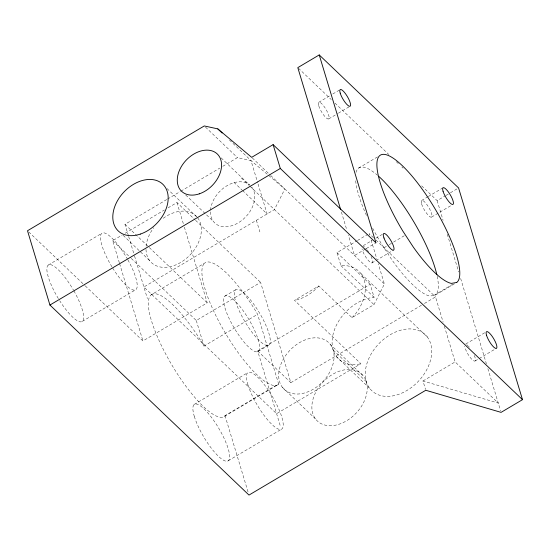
<?xml version="1.0" encoding="UTF-8"?>
<svg xmlns="http://www.w3.org/2000/svg" width="550" height="550" viewBox="0 0 550 550"><rect width="100%" height="100%" fill="white"/><g stroke="black" fill="none" stroke-linecap="round" stroke-linejoin="round"><path stroke-width="0.41" stroke-dasharray="2.75 2.06" d="M229.474 140.03L250.979 160.559L284.852 189.014L274.436 209.598L143.894 286.99L276.602 413.676L360.882 363.715L294.525 300.369L318.808 285.972L351.986 317.646L373.973 304.611L384.388 284.027L378.242 263.677M224.682 416.268L225.012 415.628L278.589 383.866L257.593 314.318L256.451 312.276A71.012 18.686 59.3 0 0 204.834 263.01L151.264 294.772A71.012 18.686 59.3 0 0 173.071 366.994A71.012 18.686 59.3 0 0 224.682 416.268L278.259 384.505L278.589 383.866M318.808 285.972C312.455 293.012 303.916 298.588 294.525 300.369M351.986 317.646L355.493 313.906A38.734 27.259 -46.3 0 0 340.924 265.657L336.992 252.636L356.73 240.934M318.752 102.307L329.835 95.734M332.791 93.981L340.182 89.602M48.235 265.072L101.812 233.31M128.411 235.709L124.967 224.311L166.877 199.464M167.613 199.031L180.111 191.62M180.847 191.187L219.814 168.08M222.757 166.341L237.456 157.623L250.979 160.559L257.675 182.738M119.364 262.859L112.661 240.666L122.272 234.974M125.228 233.221L164.388 209.997M168.087 207.811L176.956 202.551L194.92 219.704M328.762 118.876L337.631 113.616M338.374 113.176L350.192 106.171M82.28 321.399L135.85 289.637M358.531 168.135L377.747 156.75M85.222 285.856L142.938 340.952L207.233 302.837L183.899 225.569M224.861 296.141L235.572 289.788M131.244 258.404L196.288 320.499L260.583 282.384L290.861 382.669L421.486 305.222M421.603 200.489L427.515 196.982M428.257 196.542L443.032 187.784M357.459 240.501L367.689 234.438M421.664 185.873L437.147 200.654L445.28 195.834M446.016 195.401L449.714 193.208M450.45 192.768L457.841 188.389M363.268 245.664L372.13 240.405M375.829 238.219L383.955 233.399M365.612 248.951L354.53 255.523L348.336 235.008M366.348 248.511L375.959 242.818M151.264 294.772A71.012 18.686 59.3 0 1 202.874 344.039L204.016 346.081L257.593 314.318M431.619 217.058L452.306 204.786M384.01 247.754L388.444 245.128M389.187 244.688L392.879 242.495M393.621 242.055L405.439 235.049M371.903 262.941L393.332 250.236M280.108 425.281L257.682 350.996L370.171 284.309L374.103 297.323A38.734 27.259 -46.3 0 0 333.272 333.554A38.734 27.259 -46.3 0 0 356.524 364.629L360.882 363.715M258.232 351.368L268.95 345.015M194.219 404.422L247.796 372.659M433.922 295.398L452.396 284.446M372.68 228.257A74.243 19.532 59.3 0 0 381.329 243.643L391.793 259.676A74.243 19.532 59.3 0 0 429.949 296.099L435.291 295.157L455.984 282.886M424.442 303.476L435.511 296.911L443.114 322.101M228.264 460.756L281.834 428.993M465.802 343.977L485.011 332.592M422.978 380.978L455.132 361.914L498.266 403.088L422.978 380.978L425.542 389.489M475.069 360.986L496.499 348.281M298.423 68.227L331.244 99.557M334.964 103.104L388.843 154.543M396.275 161.638L398.75 164.003M401.851 166.959L403.088 168.142M373.484 237.703L369.153 233.571L369.648 235.194M375.966 240.068L435.511 296.911M252.292 157.926L270.105 174.934M270.724 175.519L384.388 284.027M361.006 273.687L427.364 337.033A38.734 27.259 -46.3 0 1 398.296 394.487A38.734 27.259 -46.3 0 1 369.813 356.428A38.734 27.259 -46.3 0 1 427.364 337.033M205.508 127.126L237.456 157.623M336.992 252.636L370.171 284.309M340.924 265.657L374.103 297.323M221.127 157.891L249.391 184.869M241.258 177.925L249.246 185.549M249.865 186.134L373.973 304.611M233.922 182.277L241.904 189.901M242.522 190.486L267.101 213.95L257.923 183.556M185.701 194.982L213.352 221.375M167.007 188.561L196.501 216.714M330.44 344.568A32.278 22.715 -46.3 0 1 306.219 392.453A32.278 22.715 -46.3 0 1 282.487 360.731A32.278 22.715 -46.3 0 1 330.44 344.568L363.619 376.241A32.278 22.715 -46.3 0 1 339.398 424.119A32.278 22.715 -46.3 0 1 315.659 392.404A32.278 22.715 -46.3 0 1 363.619 376.241M333.169 350.034L366.348 381.707M195.539 220.296L260.583 282.384M336.442 356.599L369.621 388.266M124.967 224.311L207.233 302.837M257.682 350.996L290.861 382.669M123.186 235.359L149.607 260.583M282.322 387.262L315.501 418.935M112.661 240.666L130.625 257.812M28.744 231.942L84.597 285.264M437.147 200.654L443.087 220.323M447.294 234.259L458.679 271.954M460.659 278.513L486.393 363.749M487.877 368.665L500.603 410.822M444.338 326.164L455.132 361.914M371.119 240.082L376.771 258.796M341.399 212.039L346.851 230.086M256.382 220.303L259.889 231.907M176.956 202.551L183.652 224.744M196.288 320.499L204.016 346.081M225.012 415.628L248.256 492.614M128.652 236.521L134.31 255.248M134.551 256.059L147.393 298.602M119.611 263.684L142.938 340.952M251.852 187.213A25.823 18.171 -46.3 0 1 238.205 222.867A25.823 18.171 -46.3 0 1 210.451 211.757M210.519 210.155A25.823 18.171 -46.3 0 1 225.926 186.381A25.823 18.171 -46.3 0 1 249.652 184.931M73.906 290.881A32.924 8.662 59.3 0 1 82.184 321.468A32.924 8.662 59.3 0 1 59.703 300.747M58.348 298.561A32.924 8.662 59.3 0 1 48.517 264.887A32.924 8.662 59.3 0 1 73.473 290.132M127.902 259.875A32.924 8.662 59.3 0 1 135.465 289.877A32.924 8.662 59.3 0 1 112.365 267.527M111.925 266.798A32.924 8.662 59.3 0 1 102.197 233.069A32.924 8.662 59.3 0 1 127.483 259.119M197.732 217.883A32.278 22.715 -46.3 0 1 181.108 262.185A32.278 22.715 -46.3 0 1 145.991 249.418M146.101 246.221A32.278 22.715 -46.3 0 1 153.697 227.728M163.226 218.288A32.278 22.715 -46.3 0 1 196.639 216.576M278.259 384.505A71.012 18.686 59.3 0 1 226.641 335.232A71.012 18.686 59.3 0 1 204.834 263.01M371.023 256.272A9.687 2.551 59.3 0 1 369.93 262.034A9.687 2.551 59.3 0 1 361.996 248.875M363.378 246.276A9.687 2.551 59.3 0 1 364.499 247.012M365.798 248.256A9.687 2.551 59.3 0 1 366.726 249.336M367.194 249.934A9.687 2.551 59.3 0 1 368.596 251.921M366.451 215.421A74.243 19.532 59.3 0 1 355.582 179.774M356.029 172.404A74.243 19.532 59.3 0 1 377.534 175.292M437.188 276.286A74.243 19.532 59.3 0 1 435.291 295.157M474.327 355.486A9.687 2.551 59.3 0 1 472.168 359.666A9.687 2.551 59.3 0 1 464.716 346.308M466.744 344.747A9.687 2.551 59.3 0 1 467.961 345.737M468.401 346.177A9.687 2.551 59.3 0 1 469.322 347.201M194.322 416.439A32.924 8.662 59.3 0 0 225.892 461.175A32.924 8.662 59.3 0 0 213.51 420.159A32.924 8.662 59.3 0 0 194.322 416.439M247.892 384.677A32.924 8.662 59.3 0 0 279.469 429.413A32.924 8.662 59.3 0 0 267.087 388.396A32.924 8.662 59.3 0 0 247.892 384.677M224.957 307.918A32.278 8.491 59.3 0 0 255.908 351.78A32.278 8.491 59.3 0 0 243.774 311.568A32.278 8.491 59.3 0 0 224.957 307.918M235.675 301.565A32.278 8.491 59.3 0 0 266.626 345.428A32.278 8.491 59.3 0 0 254.485 305.216A32.278 8.491 59.3 0 0 235.675 301.565M318.78 105.841A9.687 2.551 59.3 0 0 328.068 118.999A9.687 2.551 59.3 0 0 324.424 106.934A9.687 2.551 59.3 0 0 318.78 105.841M421.637 204.022A9.687 2.551 59.3 0 0 430.918 217.181A9.687 2.551 59.3 0 0 427.281 205.116A9.687 2.551 59.3 0 0 421.637 204.022"/><path stroke-width="0.82" d="M319.234 54.931L375.959 242.818L273.103 144.636L251.673 157.341L217.8 128.886L204.277 125.95L27.5 230.752L49.926 305.044L248.999 495.069L425.776 390.266L501.071 412.369L522.5 399.664L458.576 187.949L319.234 54.931L297.798 67.636L340.656 209.577M49.926 305.044L280.301 168.465L522.5 399.664M217.8 128.886L222.097 132.99M273.103 144.636L280.301 168.465M378.826 176.426A74.243 19.532 59.3 0 1 436.844 274.725M456.72 282.452L451.378 283.394A74.243 19.532 59.3 0 1 413.229 246.971L402.758 230.945A74.243 19.532 59.3 0 1 379.961 155.43A74.243 19.532 59.3 0 1 433.922 206.938A74.243 19.532 59.3 0 1 456.72 282.452M199.292 193.847A25.823 18.171 -46.3 0 0 218.673 155.547A25.823 18.171 -46.3 0 0 180.304 168.472A25.823 18.171 -46.3 0 0 199.292 193.847M140.326 234.094A32.278 22.715 -46.3 0 0 164.553 186.209A32.278 22.715 -46.3 0 0 116.593 202.373A32.278 22.715 -46.3 0 0 140.326 234.094M383.976 237.985A9.687 2.551 59.3 0 0 393.332 250.236A9.687 2.551 59.3 0 0 388.623 237.229A9.687 2.551 59.3 0 0 383.976 237.985M340.209 93.136A9.687 2.551 59.3 0 0 349.498 106.294A9.687 2.551 59.3 0 0 345.854 94.229A9.687 2.551 59.3 0 0 340.209 93.136M443.066 191.317A9.687 2.551 59.3 0 0 452.348 204.476A9.687 2.551 59.3 0 0 448.711 192.411A9.687 2.551 59.3 0 0 443.066 191.317M486.516 335.246A9.687 2.551 59.3 0 0 495.804 348.404A9.687 2.551 59.3 0 0 492.161 336.339A9.687 2.551 59.3 0 0 486.516 335.246"/></g></svg>
